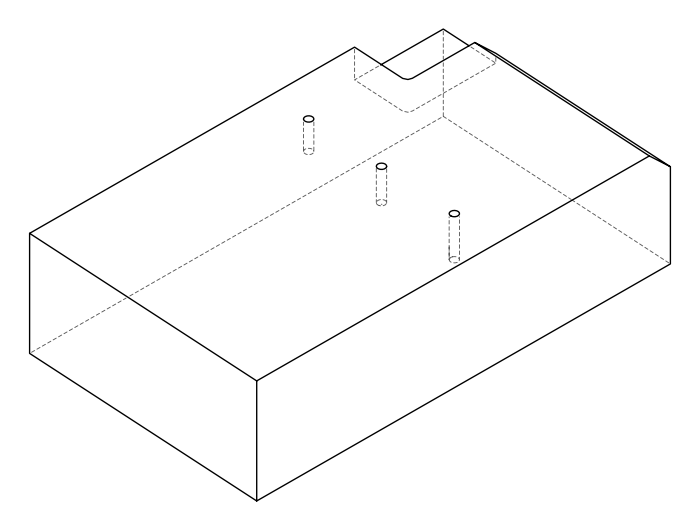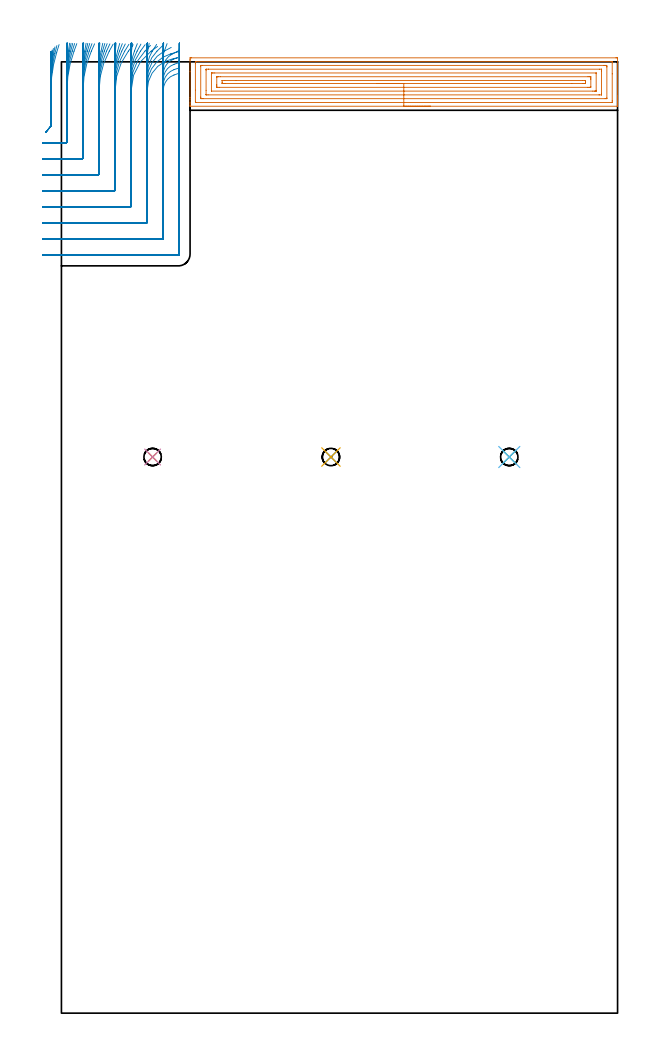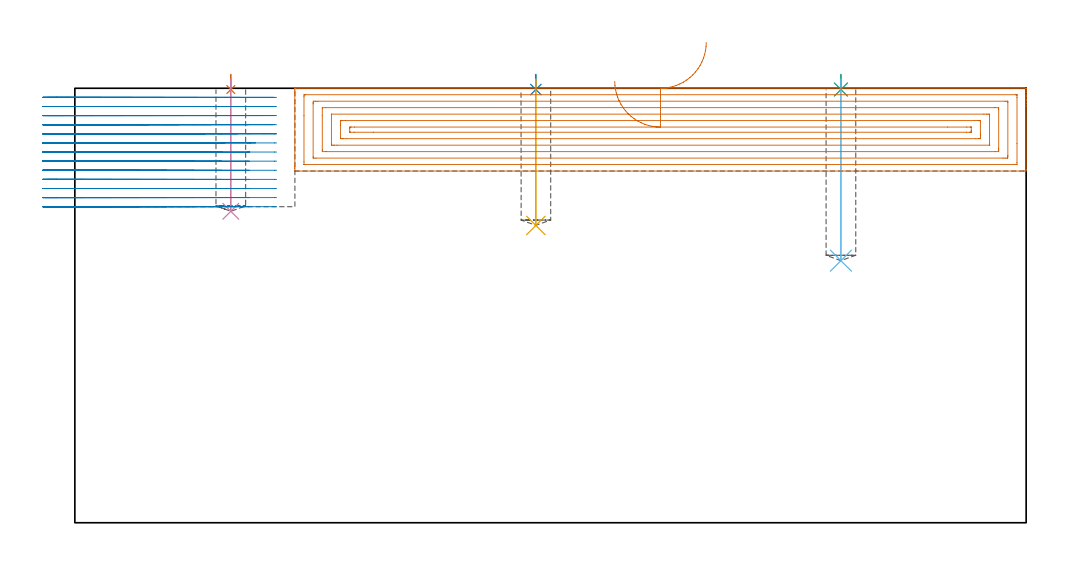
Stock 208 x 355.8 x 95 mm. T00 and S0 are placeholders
(PLAN: 8 operations, 3 tool changes, 31.4 min)
(1 SPOT_DRILL | STEP1POCKET | NXT0321_9005460120000 | 0.03 min | 0 mm3)
(2 SPOT_DRILL_1 | STEP1POCKET_1 | NXT0321_9005460120000 | 0.03 min | 0 mm3)
(3 SPOT_DRILL_2 | STEP1POCKET_2 | NXT0321_9005460120000 | 0.03 min | 0 mm3)
(4 DRILL_BLIND_HOLE_INTO_CENTER | STEP1POCKET | NXT0301_036 | 0.12 min | 859 mm3)
(5 DRILL_BLIND_HOLE_INTO_CENTER_1 | STEP1POCKET_1 | NXT0301_036 | 0.13 min | 961 mm3)
(6 DRILL_BLIND_HOLE_INTO_CENTER_2 | STEP1POCKET_2 | NXT0301_036 | 0.16 min | 1214 mm3)
(7 AREA_MILL | FG_CHAMFER_SURFACE | UGT0205_001 | 9.22 min | 27450 mm3)
(8 MILL_CORNER_NOTCH_RECTANGULAR | CORNER_NOTCH_RECTANGULAR | NXT0201_009 | Follow Part, ap 2, ae 75% | 21.74 min | 93696 mm3)
(TOOL NXT0321_9005460120000 | NC Spot Drill, 142deg, 12mm, Carbide, Uncoated | D12 PA142 FL30 Z2)
(TOOL NXT0301_036 | Carbide Drill 6.5mm [860.1-0650-033A1-MM 2214] | D6.5 PA140 FL53 Z2)
(TOOL UGT0205_001 | Chamfer Mill 20 x 3 x 45 deg. | D20 FL50 Z2)
(TOOL NXT0201_009 | ENDMILL 8mm [2P460-0800-NA 1630] | D8 FL26 Z6)
(OP 1 SPOT_DRILL)
G17 G21 G94 G90
T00 M6
G54
G17 G0 G90 X34.1 Y208. S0 M3
G43 Z105. H0
G94 G81 G98 Z94.72 F250. R98.
G80
M5
M2
(OP 2 SPOT_DRILL_1)
G17 G21 G94 G90
T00 M6
G54
G17 G0 G90 X100.8 Y208. S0 M3
G43 Z105. H0
G94 G81 G98 Z94.72 F250. R98.
G80
M5
M2
(OP 3 SPOT_DRILL_2)
G17 G21 G94 G90
T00 M6
G54
G17 G0 G90 X167.5 Y208. S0 M3
G43 Z105. H0
G94 G81 G98 Z94.72 F250. R98.
G80
M5
M2
(OP 4 DRILL_BLIND_HOLE_INTO_CENTER)
G17 G21 G94 G90
T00 M6
G54
G17 G0 G90 X34.1 Y208. S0 M3
G43 Z105. H1
G94 G81 G98 Z68.1 F250. R97.
G80
M5
M2
(OP 5 DRILL_BLIND_HOLE_INTO_CENTER_1)
G17 G21 G94 G90
T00 M6
G54
G17 G0 G90 X100.8 Y208. S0 M3
G43 Z105. H1
G94 G81 G98 Z65. F250. R97.
G80
M5
M2
(OP 6 DRILL_BLIND_HOLE_INTO_CENTER_2)
G17 G21 G94 G90
T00 M6
G54
G17 G0 G90 X167.5 Y208. S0 M3
G43 Z105. H1
G94 G81 G98 Z57.3 F250. R97.
G80
M5
M2
(OP 7 AREA_MILL)
G17 G21 G94 G90
T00 M6
G54
G17 G0 G90 X138.05 Y339.2 S1061 M3
G43 Z105. H0
G94 G1 X138.012 Z104.128 F250.
X137.898 Z103.263
X137.709 Z102.412
X137.447 Z101.58
X137.113 Z100.774
X136.71 Z100.
X136.241 Z99.264
X135.71 Z98.572
X135.121 Z97.929
X134.478 Z97.339
X133.786 Z96.808
X133.05 Z96.34
X132.276 Z95.937
X131.47 Z95.603
X130.638 Z95.341
X129.786 Z95.152
X128.922 Z95.038
X128.05 Z95.
X48.248
X48.11 Y339.203 Z94.988
X48.108 Y339.244 Z94.947
X48.1 Y339.589 Z94.61
Y340.084 Z94.115
Y340.676 Z93.519
Y341.864 Z92.333
Y342.458 Z91.735
Y352.111 Z82.086
Y356.417 Z77.78
X48.102 Y356.715 Z77.482
X48.107 Y357.292 Z76.906
X48.115 Y357.293 Z76.904
X48.694 Y357.3 Z76.9
X207.406
X207.716 Y357.296 Z76.902
X207.99 Y357.291 Z76.906
X208. Y357.012 Z77.185
Y343.052 Z91.143
Y342.458 Z91.735
Y341.864 Z92.333
Y341.567 Z92.629
Y340.973 Z93.224
Y340.676 Z93.519
Y340.084 Z94.115
Y339.589 Z94.61
X207.992 Y339.244 Z94.947
X207.99 Y339.203 Z94.988
X207.852 Y339.2 Z95.
X128.05
Y340.614 Z93.586
X50.477 Y340.615 Z93.585
X50.415 Y340.616 Z93.584
X50.291 Y340.62 Z93.58
X50.11 Y340.629 Z93.571
X50.108 Y340.676 Z93.524
X50.102 Y341.052 Z93.148
X50.1 Y345.192 Z89.008
Y355.31 Z78.89
X50.104 Y355.824 Z78.376
X50.107 Y355.87 Z78.33
X50.108 Y355.876 Z78.324
X50.147 Y355.879 Z78.321
X50.229 Y355.883 Z78.317
X50.353 Y355.885 Z78.315
X50.415 Y355.886 Z78.314
X205.623 Y355.885 Z78.315
X205.685 Y355.884 Z78.316
X205.808 Y355.88 Z78.32
X205.99 Y355.871 Z78.329
X205.992 Y355.824 Z78.376
X205.998 Y355.448 Z78.752
X206. Y351.309 Z82.891
Y341.191 Z93.009
X205.996 Y340.676 Z93.524
X205.993 Y340.63 Z93.57
X205.992 Y340.624 Z93.576
X205.954 Y340.621 Z93.579
X205.872 Y340.617 Z93.583
X205.747 Y340.615 Z93.585
X205.685 Y340.614 Z93.586
X128.05
Y342.028 Z92.172
X53.152 Y342.029 Z92.171
X52.689 Y342.03 Z92.17
X52.261 Y342.033 Z92.167
X52.127 Y342.035 Z92.165
X52.11 Y342.298 Z91.902
X52.104 Y342.458 Z91.742
X52.101 Y342.618 Z91.582
Y354.201 Z79.999
X52.106 Y354.363 Z79.837
X52.11 Y354.463 Z79.737
X52.154 Y354.466 Z79.734
X52.261 Y354.468 Z79.732
X52.723 Y354.471 Z79.729
X202.948
X203.411 Y354.47 Z79.73
X203.839 Y354.467 Z79.733
X203.973 Y354.465 Z79.735
X203.99 Y354.202 Z79.998
X203.996 Y354.042 Z80.158
X203.999 Y353.882 Z80.318
Y342.299 Z91.901
X203.994 Y342.138 Z92.062
X203.99 Y342.037 Z92.163
X203.946 Y342.035 Z92.165
X203.839 Y342.032 Z92.168
X203.377 Y342.029 Z92.171
X128.05 Y342.028 Z92.172
Y343.443 Z90.757
X54.842
X54.131 Y343.448 Z90.752
X54.115 Y343.449 Z90.751
X54.11 Y343.46 Z90.74
X54.105 Y343.507 Z90.693
X54.102 Y343.604 Z90.596
X54.1 Y345.132 Z89.068
X54.101 Y352.677 Z81.523
X54.102 Y352.886 Z81.314
X54.106 Y352.99 Z81.21
X54.11 Y353.04 Z81.16
X54.118 Y353.051 Z81.149
X54.142 Y353.053 Z81.147
X54.936 Y353.057 Z81.143
X55.029
X201.258
X201.969 Y353.052 Z81.148
X201.985 Y353.051 Z81.149
X201.99 Y353.04 Z81.16
X201.995 Y352.993 Z81.207
X201.998 Y352.896 Z81.304
X202. Y352.703 Z81.497
Y352.316 Z81.884
X201.999 Y343.823 Z90.377
X201.998 Y343.614 Z90.586
X201.994 Y343.51 Z90.69
X201.99 Y343.46 Z90.74
X201.982 Y343.449 Z90.751
X201.958 Y343.447 Z90.753
X201.164 Y343.443 Z90.757
X201.071
X128.05
Y344.857 Z89.343
X56.102
X56.1 Y344.858 Z89.342
X56.101 Y351.369 Z82.831
X56.102 Y351.523 Z82.677
X56.106 Y351.6 Z82.6
X56.109 Y351.633 Z82.567
X56.17 Y351.636 Z82.564
X56.446 Y351.641 Z82.559
X56.719 Y351.643 Z82.557
X57.336
X199.998
X200. Y351.642 Z82.558
Y351.369 Z82.831
X199.999 Y345.132 Z89.068
X199.997 Y344.977 Z89.223
X199.994 Y344.9 Z89.3
X199.991 Y344.868 Z89.332
X199.93 Y344.864 Z89.336
X199.654 Y344.859 Z89.341
X199.381 Y344.857 Z89.343
X198.764
X128.05
Y346.271 Z87.929
X59.145
X58.502 Y346.272 Z87.928
X58.25 Y346.274 Z87.926
X58.15 Y346.278 Z87.922
X58.109 Y346.281 Z87.919
X58.107 Y346.304 Z87.896
X58.102 Y346.422 Z87.778
X58.1 Y346.914 Z87.286
Y347.315 Z86.885
X58.101 Y349.987 Z84.213
X58.106 Y350.122 Z84.078
X58.11 Y350.222 Z83.978
X58.181 Y350.224 Z83.976
X58.502 Y350.227 Z83.973
X58.751 Y350.229 Z83.971
X59.394
X196.955
X197.598 Y350.228 Z83.972
X197.85 Y350.226 Z83.974
X197.95 Y350.222 Z83.978
X197.991 Y350.219 Z83.981
X197.993 Y350.196 Z84.004
X197.998 Y350.078 Z84.122
X198. Y349.587 Z84.613
Y349.185 Z85.015
X197.999 Y346.513 Z87.687
X197.994 Y346.378 Z87.822
X197.99 Y346.278 Z87.922
X197.919 Y346.276 Z87.924
X197.598 Y346.273 Z87.927
X197.349 Y346.272 Z87.928
X196.706 Y346.271 Z87.929
X128.05
Y347.685 Z86.515
X61.177
X60.403 Y347.687 Z86.513
X60.285 Y347.689 Z86.511
X60.167 Y347.692 Z86.508
X60.109 Y347.699 Z86.501
X60.106 Y347.743 Z86.457
X60.103 Y347.805 Z86.395
X60.101 Y347.989 Z86.211
X60.104 Y348.696 Z85.504
X60.108 Y348.788 Z85.412
X60.11 Y348.805 Z85.395
X60.128 Y348.809 Z85.391
X60.169 Y348.812 Z85.388
X60.285 Y348.814 Z85.386
X61.058 Y348.815 Z85.385
X65.241
X194.923
X195.697 Y348.814 Z85.386
X195.815 Y348.811 Z85.389
X195.933 Y348.808 Z85.392
X195.991 Y348.801 Z85.399
X195.994 Y348.757 Z85.443
X195.997 Y348.696 Z85.504
X195.999 Y348.511 Z85.689
X195.995 Y347.805 Z86.395
X195.992 Y347.713 Z86.487
X195.99 Y347.695 Z86.505
X195.972 Y347.691 Z86.509
X195.931 Y347.688 Z86.512
X195.815 Y347.686 Z86.514
X195.042 Y347.685 Z86.515
X190.855
X128.05
X127.178 Z86.553
X126.313 Z86.667
X125.462 Z86.855
X124.63 Z87.118
X123.824 Z87.452
X123.05 Z87.854
X122.314 Z88.323
X121.622 Z88.854
X120.979 Z89.444
X120.39 Z90.087
X119.858 Z90.779
X119.39 Z91.515
X118.987 Z92.288
X118.653 Z93.094
X118.391 Z93.926
X118.202 Z94.778
X118.088 Z95.643
X118.05 Z96.515
G0 Z105.
M5
M2
(OP 8 MILL_CORNER_NOTCH_RECTANGULAR)
G17 G21 G94 G90
T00 M6
G54
G17 G0 G90 X-5.984 Y329.385 S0 M3
G43 Z105. H1
Z93.008
G94 G1 X-4. Y331.634 F250.
G3 X-3.9 Y331.895 R0.4 F500.
G1 Y345.227
G2 X-1.763 Y359.391 R48.
G1 X-0.878 Y362.257 F250.
G0 Z105.
X-7. Y325.5
Z93.008
G1 X-4.
X1.704 F500.
G3 X2.1 Y325.896 R0.4
G1 Y345.227
G2 X4.709 Y359.8 R42.
G1 X5.75 Y362.614 F250.
G0 Z105.
X-7. Y319.5
Z93.008
G1 X-4.
X7.703 F500.
G3 X8.1 Y319.897 R0.4
G1 Y345.227
G2 X11.181 Y359.8 R36.
G1 X12.396 Y362.543 F250.
G0 Z105.
X-7. Y313.5
Z93.008
G1 X-4.
X13.703 F500.
G3 X14.1 Y313.897 R0.4
G1 Y345.227
G2 X17.877 Y359.8 R30.
G1 X19.334 Y362.422 F250.
G0 Z105.
X-7. Y307.5
Z93.008
G1 X-4.
X19.703 F500.
G3 X20.1 Y307.897 R0.4
G1 Y345.227
G2 X25.031 Y359.8 R24.
G1 X26.852 Y362.184 F250.
G0 Z105.
X-7. Y301.5
Z93.008
G1 X-4.
X25.703 F500.
G3 X26.1 Y301.897 R0.4
G1 Y345.227
G2 X33.534 Y359.8 R18.
G1 X35.963 Y361.561 F250.
G0 Z105.
X-7. Y295.5
Z93.008
G1 X-4.
X31.703 F500.
G3 X32.1 Y295.897 R0.4
G1 Y345.227
G2 X41.908 Y357.025 R12.
G1 X43.382 Y357.299 F250.
G0 Z105.
X-7. Y289.5
Z93.008
G1 X-4.
X37.703 F500.
G3 X38.1 Y289.897 R0.4
G1 Y345.227
G2 X42.1 Y350.884 R6.
G1 X43.514 Y351.384 F250.
G0 Z105.
X-7. Y283.5
Z93.008
G1 X-4.
X43.703 F500.
G3 X44.1 Y283.897 R0.4
G1 Y345.227
Y348.227 F250.
G0 Z105.
X-5.984 Y329.385
Z91.015
G1 X-4. Y331.634
G3 X-3.9 Y331.895 R0.4 F500.
G1 Y347.22
G2 X-2.44 Y358.97 R48.
G1 X-1.705 Y361.879 F250.
G0 Z105.
X-7. Y325.5
Z91.015
G1 X-4.
X1.704 F500.
G3 X2.1 Y325.896 R0.4
G1 Y347.22
G2 X4.028 Y359.8 R42.
G1 X4.927 Y362.662 F250.
G0 Z105.
X-7. Y319.5
Z91.015
G1 X-4.
X7.703 F500.
G3 X8.1 Y319.897 R0.4
G1 Y347.22
G2 X10.37 Y359.8 R36.
G1 X11.418 Y362.611 F250.
G0 Z105.
X-7. Y313.5
Z91.015
G1 X-4.
X13.703 F500.
G3 X14.1 Y313.897 R0.4
G1 Y347.22
G2 X16.865 Y359.8 R30.
G1 X18.123 Y362.523 F250.
G0 Z105.
X-7. Y307.5
Z91.015
G1 X-4.
X19.703 F500.
G3 X20.1 Y307.897 R0.4
G1 Y347.22
G2 X23.661 Y359.8 R24.
G1 X25.234 Y362.355 F250.
G0 Z105.
X-7. Y301.5
Z91.015
G1 X-4.
X25.703 F500.
G3 X26.1 Y301.897 R0.4
G1 Y347.22
G2 X31.226 Y359.8 R18.
G1 X33.323 Y361.946 F250.
G0 Z105.
X-7. Y295.5
Z91.015
G1 X-4.
X31.703 F500.
G3 X32.1 Y295.897 R0.4
G1 Y347.22
G2 X40.795 Y358.756 R12.
G1 X43.679 Y359.582 F250.
G0 Z105.
X-7. Y289.5
Z91.015
G1 X-4.
X37.703 F500.
G3 X38.1 Y289.897 R0.4
G1 Y347.22
G2 X42.1 Y352.877 R6.
G1 X43.514 Y353.377 F250.
G0 Z105.
X-7. Y283.5
Z91.015
G1 X-4.
X43.703 F500.
G3 X44.1 Y283.897 R0.4
G1 Y347.22
Y350.22 F250.
G0 Z105.
X-5.984 Y329.385
Z89.023
G1 X-4. Y331.634
G3 X-3.9 Y331.895 R0.4 F500.
G1 Y349.214
G2 X-3.005 Y358.44 R48.
G1 X-2.428 Y361.384 F250.
G0 Z105.
X-7. Y325.5
Z89.023
G1 X-4.
X1.704 F500.
G3 X2.1 Y325.896 R0.4
G1 Y349.214
G2 X3.456 Y359.8 R42.
G1 X4.212 Y362.703 F250.
G0 Z105.
X-7. Y319.5
Z89.023
G1 X-4.
X7.703 F500.
G3 X8.1 Y319.897 R0.4
G1 Y349.214
G2 X9.692 Y359.8 R36.
G1 X10.574 Y362.667 F250.
G0 Z105.
X-7. Y313.5
Z89.023
G1 X-4.
X13.703 F500.
G3 X14.1 Y313.897 R0.4
G1 Y349.214
G2 X16.03 Y359.8 R30.
G1 X17.088 Y362.607 F250.
G0 Z105.
X-7. Y307.5
Z89.023
G1 X-4.
X19.703 F500.
G3 X20.1 Y307.897 R0.4
G1 Y349.214
G2 X22.561 Y359.8 R24.
G1 X23.884 Y362.492 F250.
G0 Z105.
X-7. Y301.5
Z89.023
G1 X-4.
X25.703 F500.
G3 X26.1 Y301.897 R0.4
G1 Y349.214
G2 X29.542 Y359.8 R18.
G1 X31.306 Y362.226 F250.
G0 Z105.
X-7. Y295.5
Z89.023
G1 X-4.
X31.703 F500.
G3 X32.1 Y295.897 R0.4
G1 Y349.214
G2 X38.425 Y359.787 R12.
G1 X41.068 Y361.206 F250.
G0 Z105.
X-7. Y289.5
Z89.023
G1 X-4.
X37.703 F500.
G3 X38.1 Y289.897 R0.4
G1 Y349.214
G2 X42.1 Y354.871 R6.
G1 X43.514 Y355.371 F250.
G0 Z105.
X-7. Y283.5
Z89.023
G1 X-4.
X43.703 F500.
G3 X44.1 Y283.897 R0.4
G1 Y349.214
Y352.214 F250.
G0 Z105.
X-5.984 Y329.385
Z87.031
G1 X-4. Y331.634
G3 X-3.9 Y331.895 R0.4 F500.
G1 Y351.196
G2 X-3.437 Y357.846 R48.
G1 X-3.021 Y360.817 F250.
G0 Z105.
X-7. Y325.5
Z87.031
G1 X-4.
X1.704 F500.
G3 X2.1 Y325.896 R0.4
G1 Y351.196
G2 X2.991 Y359.8 R42.
G1 X3.605 Y362.736 F250.
G0 Z105.
X-7. Y319.5
Z87.031
G1 X-4.
X7.704 F500.
G3 X8.1 Y319.896 R0.4
G1 Y351.196
G2 X9.143 Y359.8 R36.
G1 X9.86 Y362.713 F250.
G0 Z105.
X-7. Y313.5
Z87.031
G1 X-4.
X13.703 F500.
G3 X14.1 Y313.897 R0.4
G1 Y351.196
G2 X15.36 Y359.8 R30.
G1 X16.221 Y362.674 F250.
G0 Z105.
X-7. Y307.5
Z87.031
G1 X-4.
X19.703 F500.
G3 X20.1 Y307.897 R0.4
G1 Y351.196
G2 X21.695 Y359.8 R24.
G1 X22.771 Y362.601 F250.
G0 Z105.
X-7. Y301.5
Z87.031
G1 X-4.
X25.703 F500.
G3 X26.1 Y301.897 R0.4
G1 Y351.196
G2 X28.29 Y359.8 R18.
G1 X29.724 Y362.435 F250.
G0 Z105.
X-7. Y295.5
Z87.031
G1 X-4.
X31.703 F500.
G3 X32.1 Y295.897 R0.4
G1 Y351.196
G2 X35.735 Y359.8 R12.
G1 X37.886 Y361.891 F250.
G0 Z105.
X-7. Y289.5
Z87.031
G1 X-4.
X37.703 F500.
G3 X38.1 Y289.897 R0.4
G1 Y351.196
G2 X41.972 Y356.805 R6.
G1 X43.374 Y357.338 F250.
G0 Z105.
X-7. Y283.5
Z87.031
G1 X-4.
X43.703 F500.
G3 X44.1 Y283.897 R0.4
G1 Y351.196
Y354.196 F250.
G0 Z105.
X-5.984 Y329.385
Z85.038
G1 X-4. Y331.634
G3 X-3.9 Y331.895 R0.4 F500.
G1 Y353.336
G2 X-3.743 Y357.21 R48.
G1 X-3.501 Y360.2 F250.
G0 Z105.
X-7. Y325.5
Z85.038
G1 X-4.
X1.704 F500.
G3 X2.1 Y325.896 R0.4
G1 Y353.336
G2 X2.6 Y359.8 R42.
G1 X3.062 Y362.764 F250.
G0 Z105.
X-7. Y319.5
Z85.038
G1 X-4.
X7.704 F500.
G3 X8.1 Y319.896 R0.4
G1 Y353.336
G2 X8.685 Y359.8 R36.
G1 X9.224 Y362.751 F250.
G0 Z105.
X-7. Y313.5
Z85.038
G1 X-4.
X13.703 F500.
G3 X14.1 Y313.897 R0.4
G1 Y353.336
G2 X14.805 Y359.8 R30.
G1 X15.451 Y362.729 F250.
G0 Z105.
X-7. Y307.5
Z85.038
G1 X-4.
X19.703 F500.
G3 X20.1 Y307.897 R0.4
G1 Y353.336
G2 X20.987 Y359.8 R24.
G1 X21.795 Y362.689 F250.
G0 Z105.
X-7. Y301.5
Z85.038
G1 X-4.
X25.703 F500.
G3 X26.1 Y301.897 R0.4
G1 Y353.336
G2 X27.301 Y359.8 R18.
G1 X28.378 Y362.6 F250.
G0 Z105.
X-7. Y295.5
Z85.038
G1 X-4.
X31.703 F500.
G3 X32.1 Y295.897 R0.4
G1 Y353.336
G2 X33.99 Y359.8 R12.
G1 X35.606 Y362.327 F250.
G0 Z105.
X-7. Y289.5
Z85.038
G1 X-4.
X37.703 F500.
G3 X38.1 Y289.897 R0.4
G1 Y353.336
G2 X41.355 Y358.671 R6.
G1 X44.023 Y360.043 F250.
G0 Z105.
X-7. Y283.5
Z85.038
G1 X-4.
X43.703 F500.
G3 X44.1 Y283.897 R0.4
G1 Y353.336
Y356.336 F250.
G0 Z105.
X-5.984 Y329.385
Z83.046
G1 X-4. Y331.634
G3 X-3.9 Y331.895 R0.4 F500.
G1 Y356.689
Y359.689 F250.
G0 Z105.
X-7. Y325.5
Z83.046
G1 X-4.
X1.704 F500.
G3 X2.1 Y325.896 R0.4
G1 Y357.717
G2 X2.152 Y359.8 R42.
G1 X2.3 Y362.796 F250.
G0 Z105.
X-7. Y319.5
Z83.046
G1 X-4.
X7.704 F500.
G3 X8.1 Y319.896 R0.4
G1 Y357.717
G2 X8.16 Y359.8 R36.
G1 X8.334 Y362.795 F250.
G0 Z105.
X-7. Y313.5
Z83.046
G1 X-4.
X13.703 F500.
G3 X14.1 Y313.897 R0.4
G1 Y357.717
G2 X14.172 Y359.8 R30.
G1 X14.381 Y362.793 F250.
G0 Z105.
X-7. Y307.5
Z83.046
G1 X-4.
X19.703 F500.
G3 X20.1 Y307.897 R0.4
G1 Y357.717
G2 X20.191 Y359.8 R24.
G1 X20.451 Y362.789 F250.
G0 Z105.
X-7. Y301.5
Z83.046
G1 X-4.
X25.703 F500.
G3 X26.1 Y301.897 R0.4
G1 Y357.717
G2 X26.221 Y359.8 R18.
G1 X26.568 Y362.78 F250.
G0 Z105.
X-7. Y295.5
Z83.046
G1 X-4.
X31.703 F500.
G3 X32.1 Y295.897 R0.4
G1 Y357.717
G2 X32.282 Y359.8 R12.
G1 X32.803 Y362.754 F250.
G0 Z105.
X-7. Y289.5
Z83.046
G1 X-4.
X37.703 F500.
G3 X38.1 Y289.897 R0.4
G1 Y357.717
G2 X38.473 Y359.8 R6.
G1 X39.514 Y362.613 F250.
G0 Z105.
X-7. Y283.5
Z83.046
G1 X-4.
X43.703 F500.
G3 X44.1 Y283.897 R0.4
G1 Y357.717
Y360.717 F250.
G0 Z105.
X-5.984 Y329.385
Z81.054
G1 X-4. Y331.634
G3 X-3.9 Y331.895 R0.4 F500.
G1 Y356.689
Y359.689 F250.
G0 Z105.
X-7. Y325.5
Z81.054
G1 X-4.
X1.704 F500.
G3 X2.1 Y325.896 R0.4
G1 Y359.52
X2.101 Y359.8
X2.121 Y362.8 F250.
G0 Z105.
X-7. Y319.5
Z81.054
G1 X-4.
X7.704 F500.
G3 X8.1 Y319.896 R0.4
G1 Y359.52
G2 X8.101 Y359.8 R36.
G1 X8.124 Y362.8 F250.
G0 Z105.
X-7. Y313.5
Z81.054
G1 X-4.
X13.703 F500.
G3 X14.1 Y313.897 R0.4
G1 Y359.52
G2 X14.101 Y359.8 R30.
G1 X14.129 Y362.8 F250.
G0 Z105.
X-7. Y307.5
Z81.054
G1 X-4.
X19.703 F500.
G3 X20.1 Y307.897 R0.4
G1 Y359.52
G2 X20.102 Y359.8 R24.
G1 X20.137 Y362.8 F250.
G0 Z105.
X-7. Y301.5
Z81.054
G1 X-4.
X25.703 F500.
G3 X26.1 Y301.897 R0.4
G1 Y359.52
G2 X26.102 Y359.8 R18.
G1 X26.149 Y362.8 F250.
G0 Z105.
X-7. Y295.5
Z81.054
G1 X-4.
X31.703 F500.
G3 X32.1 Y295.897 R0.4
G1 Y359.52
G2 X32.103 Y359.8 R12.
G1 X32.173 Y362.799 F250.
G0 Z105.
X-7. Y289.5
Z81.054
G1 X-4.
X37.703 F500.
G3 X38.1 Y289.897 R0.4
G1 Y359.52
G2 X38.107 Y359.8 R6.
G1 X38.247 Y362.797 F250.
G0 Z105.
X-7. Y283.5
Z81.054
G1 X-4.
X43.703 F500.
G3 X44.1 Y283.897 R0.4
G1 Y359.52
Y362.52 F250.
G0 Z105.
X-5.984 Y329.385
Z79.062
G1 X-4. Y331.634
G3 X-3.9 Y331.895 R0.4 F500.
G1 Y356.689
Y359.689 F250.
G0 Z105.
X-7. Y325.5
Z79.062
G1 X-4.
X1.704 F500.
G3 X2.1 Y325.896 R0.4
G1 Y359.8
Y362.8 F250.
G0 Z105.
X-7. Y319.5
Z79.062
G1 X-4.
X7.704 F500.
G3 X8.1 Y319.896 R0.4
G1 Y359.8
Y362.8 F250.
G0 Z105.
X-7. Y313.5
Z79.062
G1 X-4.
X13.703 F500.
G3 X14.1 Y313.897 R0.4
G1 Y359.8
Y362.8 F250.
G0 Z105.
X-7. Y307.5
Z79.062
G1 X-4.
X19.703 F500.
G3 X20.1 Y307.897 R0.4
G1 Y359.8
Y362.8 F250.
G0 Z105.
X-7. Y301.5
Z79.062
G1 X-4.
X25.703 F500.
G3 X26.1 Y301.897 R0.4
G1 Y359.8
Y362.8 F250.
G0 Z105.
X-7. Y295.5
Z79.062
G1 X-4.
X31.703 F500.
G3 X32.1 Y295.897 R0.4
G1 Y359.8
Y362.8 F250.
G0 Z105.
X-7. Y289.5
Z79.062
G1 X-4.
X37.703 F500.
G3 X38.1 Y289.897 R0.4
G1 Y359.8
Y362.8 F250.
G0 Z105.
X-7. Y283.5
Z79.062
G1 X-4.
X43.703 F500.
G3 X44.1 Y283.897 R0.4
G1 Y359.8
Y362.8 F250.
G0 Z105.
X-5.984 Y329.385
Z77.069
G1 X-4. Y331.634
G3 X-3.9 Y331.895 R0.4 F500.
G1 Y356.689
Y359.689 F250.
G0 Z105.
X-7. Y325.5
Z77.069
G1 X-4.
X1.704 F500.
G3 X2.1 Y325.896 R0.4
G1 Y359.8
Y362.8 F250.
G0 Z105.
X-7. Y319.5
Z77.069
G1 X-4.
X7.704 F500.
G3 X8.1 Y319.896 R0.4
G1 Y359.8
Y362.8 F250.
G0 Z105.
X-7. Y313.5
Z77.069
G1 X-4.
X13.703 F500.
G3 X14.1 Y313.897 R0.4
G1 Y359.8
Y362.8 F250.
G0 Z105.
X-7. Y307.5
Z77.069
G1 X-4.
X19.703 F500.
G3 X20.1 Y307.897 R0.4
G1 Y359.8
Y362.8 F250.
G0 Z105.
X-7. Y301.5
Z77.069
G1 X-4.
X25.703 F500.
G3 X26.1 Y301.897 R0.4
G1 Y359.8
Y362.8 F250.
G0 Z105.
X-7. Y295.5
Z77.069
G1 X-4.
X31.703 F500.
G3 X32.1 Y295.897 R0.4
G1 Y359.8
Y362.8 F250.
G0 Z105.
X-7. Y289.5
Z77.069
G1 X-4.
X37.703 F500.
G3 X38.1 Y289.897 R0.4
G1 Y359.8
Y362.8 F250.
G0 Z105.
X-7. Y283.5
Z77.069
G1 X-4.
X43.703 F500.
G3 X44.1 Y283.897 R0.4
G1 Y359.8
Y362.8 F250.
G0 Z105.
X-5.984 Y329.385
Z75.077
G1 X-4. Y331.634
G3 X-3.9 Y331.895 R0.4 F500.
G1 Y356.689
Y359.689 F250.
G0 Z105.
X-7. Y325.5
Z75.077
G1 X-4.
X1.704 F500.
G3 X2.1 Y325.896 R0.4
G1 Y359.8
Y362.8 F250.
G0 Z105.
X-7. Y319.5
Z75.077
G1 X-4.
X7.704 F500.
G3 X8.1 Y319.896 R0.4
G1 Y359.8
Y362.8 F250.
G0 Z105.
X-7. Y313.5
Z75.077
G1 X-4.
X13.703 F500.
G3 X14.1 Y313.897 R0.4
G1 Y359.8
Y362.8 F250.
G0 Z105.
X-7. Y307.5
Z75.077
G1 X-4.
X19.703 F500.
G3 X20.1 Y307.897 R0.4
G1 Y359.8
Y362.8 F250.
G0 Z105.
X-7. Y301.5
Z75.077
G1 X-4.
X25.703 F500.
G3 X26.1 Y301.897 R0.4
G1 Y359.8
Y362.8 F250.
G0 Z105.
X-7. Y295.5
Z75.077
G1 X-4.
X31.703 F500.
G3 X32.1 Y295.897 R0.4
G1 Y359.8
Y362.8 F250.
G0 Z105.
X-7. Y289.5
Z75.077
G1 X-4.
X37.703 F500.
G3 X38.1 Y289.897 R0.4
G1 Y359.8
Y362.8 F250.
G0 Z105.
X-7. Y283.5
Z75.077
G1 X-4.
X43.703 F500.
G3 X44.1 Y283.897 R0.4
G1 Y359.8
Y362.8 F250.
G0 Z105.
X-5.984 Y329.385
Z73.085
G1 X-4. Y331.634
G3 X-3.9 Y331.895 R0.4 F500.
G1 Y356.689
Y359.689 F250.
G0 Z105.
X-7. Y325.5
Z73.085
G1 X-4.
X1.704 F500.
G3 X2.1 Y325.896 R0.4
G1 Y359.8
Y362.8 F250.
G0 Z105.
X-7. Y319.5
Z73.085
G1 X-4.
X7.704 F500.
G3 X8.1 Y319.896 R0.4
G1 Y359.8
Y362.8 F250.
G0 Z105.
X-7. Y313.5
Z73.085
G1 X-4.
X13.703 F500.
G3 X14.1 Y313.897 R0.4
G1 Y359.8
Y362.8 F250.
G0 Z105.
X-7. Y307.5
Z73.085
G1 X-4.
X19.703 F500.
G3 X20.1 Y307.897 R0.4
G1 Y359.8
Y362.8 F250.
G0 Z105.
X-7. Y301.5
Z73.085
G1 X-4.
X25.703 F500.
G3 X26.1 Y301.897 R0.4
G1 Y359.8
Y362.8 F250.
G0 Z105.
X-7. Y295.5
Z73.085
G1 X-4.
X31.703 F500.
G3 X32.1 Y295.897 R0.4
G1 Y359.8
Y362.8 F250.
G0 Z105.
X-7. Y289.5
Z73.085
G1 X-4.
X37.703 F500.
G3 X38.1 Y289.897 R0.4
G1 Y359.8
Y362.8 F250.
G0 Z105.
X-7. Y283.5
Z73.085
G1 X-4.
X43.703 F500.
G3 X44.1 Y283.897 R0.4
G1 Y359.8
Y362.8 F250.
G0 Z105.
X-5.984 Y329.385
Z71.092
G1 X-4. Y331.634
G3 X-3.9 Y331.895 R0.4 F500.
G1 Y356.689
Y359.689 F250.
G0 Z105.
X-7. Y325.5
Z71.092
G1 X-4.
X1.704 F500.
G3 X2.1 Y325.896 R0.4
G1 Y359.8
Y362.8 F250.
G0 Z105.
X-7. Y319.5
Z71.092
G1 X-4.
X7.704 F500.
G3 X8.1 Y319.896 R0.4
G1 Y359.8
Y362.8 F250.
G0 Z105.
X-7. Y313.5
Z71.092
G1 X-4.
X13.703 F500.
G3 X14.1 Y313.897 R0.4
G1 Y359.8
Y362.8 F250.
G0 Z105.
X-7. Y307.5
Z71.092
G1 X-4.
X19.703 F500.
G3 X20.1 Y307.897 R0.4
G1 Y359.8
Y362.8 F250.
G0 Z105.
X-7. Y301.5
Z71.092
G1 X-4.
X25.703 F500.
G3 X26.1 Y301.897 R0.4
G1 Y359.8
Y362.8 F250.
G0 Z105.
X-7. Y295.5
Z71.092
G1 X-4.
X31.703 F500.
G3 X32.1 Y295.897 R0.4
G1 Y359.8
Y362.8 F250.
G0 Z105.
X-7. Y289.5
Z71.092
G1 X-4.
X37.703 F500.
G3 X38.1 Y289.897 R0.4
G1 Y359.8
Y362.8 F250.
G0 Z105.
X-7. Y283.5
Z71.092
G1 X-4.
X43.703 F500.
G3 X44.1 Y283.897 R0.4
G1 Y359.8
Y362.8 F250.
G0 Z105.
X-5.984 Y329.385
Z69.1
G1 X-4. Y331.634
G3 X-3.9 Y331.895 R0.4 F500.
G1 Y356.689
Y359.689 F250.
G0 Z105.
X-7. Y325.5
Z69.1
G1 X-4.
X1.704 F500.
G3 X2.1 Y325.896 R0.4
G1 Y359.8
Y362.8 F250.
G0 Z105.
X-7. Y319.5
Z69.1
G1 X-4.
X7.704 F500.
G3 X8.1 Y319.896 R0.4
G1 Y359.8
Y362.8 F250.
G0 Z105.
X-7. Y313.5
Z69.1
G1 X-4.
X13.703 F500.
G3 X14.1 Y313.897 R0.4
G1 Y359.8
Y362.8 F250.
G0 Z105.
X-7. Y307.5
Z69.1
G1 X-4.
X19.703 F500.
G3 X20.1 Y307.897 R0.4
G1 Y359.8
Y362.8 F250.
G0 Z105.
X-7. Y301.5
Z69.1
G1 X-4.
X25.703 F500.
G3 X26.1 Y301.897 R0.4
G1 Y359.8
Y362.8 F250.
G0 Z105.
X-7. Y295.5
Z69.1
G1 X-4.
X31.703 F500.
G3 X32.1 Y295.897 R0.4
G1 Y359.8
Y362.8 F250.
G0 Z105.
X-7. Y289.5
Z69.1
G1 X-4.
X37.703 F500.
G3 X38.1 Y289.897 R0.4
G1 Y359.8
Y362.8 F250.
G0 Z105.
X-7. Y283.5
Z69.1
G1 X-4.
X43.703 F500.
G3 X44.1 Y283.897 R0.4
G1 Y359.8
Y362.8 F250.
G0 Z105.
M5
M2
